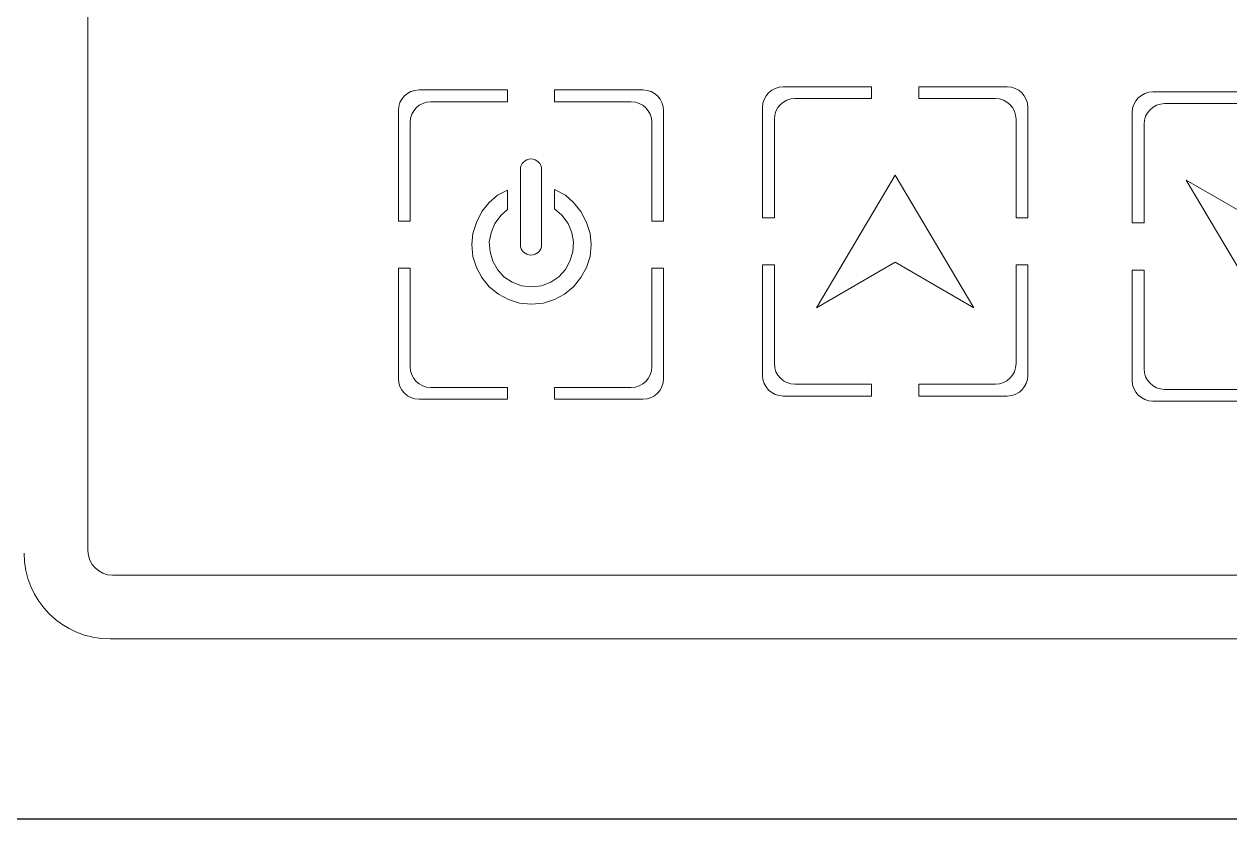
# Model space of a CAD drawing. Header units: millimetres. Extents: x 130143 to 328923, y 19139 to 134795.
# Drawn here: x 230552 to 231289, y 62562 to 63048 of the extents above; entities that cross this region are included whole.
import ezdxf

# ---------------------------------------------------------------- set-up
doc = ezdxf.new("R2010")
doc.units = ezdxf.units.MM
doc.header["$LTSCALE"] = 10
doc.layers.add('新建墙体图', color=255, linetype='Continuous')
doc.layers.add('邦威智能化', color=7, linetype='Continuous', lineweight=18)

# ---------------------------------------------------------------- blocks, each defined once
blk = doc.blocks.new('25')
at = {"color": 7, "linetype": 'Continuous', "lineweight": 15}
for p, q in [((-12.069, 6.512), (-8.467, 6.512)), ((-8.467, 6.512), (-8.467, 6.031)), ((-6.546, 6.512), (-2.943, 6.512)), ((-6.546, 6.031), (-6.546, 6.512)), ((-26.909, 6.382), (-23.307, 6.382)), ((-23.307, 5.901), (-26.429, 5.901)), ((-23.307, 6.382), (-23.307, 5.901)), ((-21.386, 6.382), (-17.783, 6.382)), ((-21.386, 5.901), (-21.386, 6.382)), ((-18.264, 5.901), (-21.386, 5.901)), ((-8.467, 6.031), (-11.589, 6.031)), ((-3.424, 6.031), (-6.546, 6.031)), ((2.994, 6.304), (6.596, 6.304)), ((-27.75, 1.038), (-27.75, 5.541)), ((-16.943, 5.541), (-16.943, 1.038)), ((-12.91, 1.168), (-12.91, 5.671)), ((-2.103, 5.671), (-2.103, 1.168)), ((2.153, 0.961), (2.153, 5.464)), ((6.596, 5.824), (3.474, 5.824)), ((-27.27, 5.061), (-27.27, 1.038)), ((-17.423, 1.038), (-17.423, 5.061)), ((-12.43, 5.191), (-12.43, 1.168)), ((-2.583, 1.168), (-2.583, 5.191)), ((2.634, 4.983), (2.634, 0.961)), ((-22.776, 0.078), (-22.776, 3.14)), ((-21.917, 3.14), (-21.917, 0.078)), ((-10.713, -2.494), (-7.506, 2.909)), ((-7.506, 2.909), (-4.299, -2.494)), ((4.35, 2.701), (7.557, -2.701)), ((7.557, 0.847), (4.35, 2.701)), ((-24.046, 1.796), (-23.71, 2.095)), ((-23.71, 2.095), (-23.299, 2.3)), ((-23.299, 2.3), (-23.299, 1.502)), ((-21.394, 2.319), (-20.946, 2.095)), ((-21.394, 1.534), (-21.394, 2.319)), ((-20.946, 2.095), (-20.61, 1.796)), ((-24.345, 1.422), (-24.046, 1.796)), ((-23.299, 1.502), (-23.56, 1.273)), ((-21.095, 1.273), (-21.394, 1.534)), ((-20.61, 1.796), (-20.311, 1.422)), ((-27.27, 1.038), (-27.75, 1.038)), ((-24.569, 0.974), (-24.345, 1.422)), ((-23.56, 1.273), (-23.822, 0.937)), ((-20.834, 0.937), (-21.095, 1.273)), ((-20.311, 1.422), (-20.087, 0.974)), ((-16.943, 1.038), (-17.423, 1.038)), ((-12.43, 1.168), (-12.91, 1.168)), ((-2.103, 1.168), (-2.583, 1.168)), ((-24.756, 0.078), (-24.718, 0.526)), ((-24.718, 0.526), (-24.569, 0.974)), ((-23.971, 0.563), (-24.046, 0.19)), ((-23.822, 0.937), (-23.971, 0.563)), ((-20.684, 0.563), (-20.834, 0.937)), ((-20.61, 0.19), (-20.684, 0.563)), ((-20.087, 0.974), (-19.937, 0.526)), ((-19.937, 0.526), (-19.9, 0.078)), ((2.634, 0.961), (2.153, 0.961)), ((-24.718, -0.408), (-24.756, 0.078)), ((-24.046, 0.19), (-24.009, -0.221)), ((-20.647, -0.221), (-20.61, 0.19)), ((-19.9, 0.078), (-19.937, -0.408)), ((-24.569, -0.856), (-24.718, -0.408)), ((-24.009, -0.221), (-23.897, -0.595)), ((-20.759, -0.595), (-20.647, -0.221)), ((-19.937, -0.408), (-20.087, -0.856)), ((-27.75, -0.883), (-27.27, -0.883)), ((-27.75, -5.386), (-27.75, -0.883)), ((-27.27, -0.883), (-27.27, -4.906)), ((-24.345, -1.267), (-24.569, -0.856)), ((-23.897, -0.595), (-23.71, -0.931)), ((-23.71, -0.931), (-23.448, -1.23)), ((-21.207, -1.23), (-20.946, -0.931)), ((-20.946, -0.931), (-20.759, -0.595)), ((-20.087, -0.856), (-20.311, -1.267)), ((-17.423, -0.883), (-16.943, -0.883)), ((-17.423, -4.906), (-17.423, -0.883)), ((-16.943, -0.883), (-16.943, -5.386)), ((-12.91, -0.753), (-12.43, -0.753)), ((-12.91, -5.256), (-12.91, -0.753)), ((-12.43, -0.753), (-12.43, -4.776)), ((-7.506, -0.64), (-10.713, -2.494)), ((-4.299, -2.494), (-7.506, -0.64)), ((-2.583, -0.753), (-2.103, -0.753)), ((-2.583, -4.776), (-2.583, -0.753)), ((-2.103, -0.753), (-2.103, -5.256)), ((2.153, -0.961), (2.634, -0.961)), ((2.153, -5.464), (2.153, -0.961)), ((2.634, -0.961), (2.634, -4.983)), ((-24.046, -1.641), (-24.345, -1.267)), ((-23.448, -1.23), (-23.112, -1.454)), ((-23.112, -1.454), (-22.739, -1.603)), ((-21.917, -1.603), (-21.543, -1.454)), ((-21.543, -1.454), (-21.207, -1.23)), ((-20.311, -1.267), (-20.61, -1.641)), ((-23.672, -1.939), (-24.046, -1.641)), ((-23.262, -2.164), (-23.672, -1.939)), ((-22.739, -1.603), (-22.328, -1.641)), ((-22.328, -1.641), (-21.917, -1.603)), ((-20.983, -1.939), (-21.394, -2.164)), ((-20.61, -1.641), (-20.983, -1.939)), ((-22.813, -2.313), (-23.262, -2.164)), ((-22.328, -2.35), (-22.813, -2.313)), ((-21.842, -2.313), (-22.328, -2.35)), ((-21.394, -2.164), (-21.842, -2.313)), ((-26.429, -5.746), (-23.307, -5.746)), ((-23.307, -5.746), (-23.307, -6.227)), ((-21.386, -5.746), (-18.264, -5.746)), ((-21.386, -6.227), (-21.386, -5.746)), ((-11.589, -5.616), (-8.467, -5.616)), ((-8.467, -5.616), (-8.467, -6.096)), ((-6.546, -5.616), (-3.424, -5.616)), ((-6.546, -6.096), (-6.546, -5.616)), ((3.474, -5.824), (6.596, -5.824)), ((-23.307, -6.227), (-26.909, -6.227)), ((-17.783, -6.227), (-21.386, -6.227)), ((-8.467, -6.096), (-12.069, -6.096)), ((-2.943, -6.096), (-6.546, -6.096)), ((6.596, -6.304), (2.994, -6.304))]:
    blk.add_line(p, q, dxfattribs=at)
for centre, radius, start, end in [((-12.069, 5.671), 0.841, 90, 180), ((-12.069, 5.671), 0.841, 90, 180), ((-2.943, 5.671), 0.841, 0, 90), ((-2.943, 5.671), 0.841, 0, 90), ((-26.909, 5.541), 0.841, 90, 180), ((-26.909, 5.541), 0.841, 90, 180), ((-26.429, 5.061), 0.841, 90, 180), ((-26.429, 5.061), 0.841, 90, 180), ((-18.264, 5.061), 0.841, 0, 90), ((-18.264, 5.061), 0.841, 0, 90), ((-17.783, 5.541), 0.841, 0, 90), ((-17.783, 5.541), 0.841, 0, 90), ((-11.589, 5.191), 0.841, 90, 180), ((-11.589, 5.191), 0.841, 90, 180), ((-3.424, 5.191), 0.841, 0, 90), ((-3.424, 5.191), 0.841, 0, 90), ((2.994, 5.464), 0.841, 90, 180), ((2.994, 5.464), 0.841, 90, 180), ((3.474, 4.983), 0.841, 90, 180), ((3.474, 4.983), 0.841, 90, 180), ((-22.346, 3.14), 0.43, 0, 180), ((-22.346, 3.14), 0.43, 0, 180), ((-22.346, 0.078), 0.43, 180, 360), ((-22.346, 0.078), 0.43, 180, 360), ((-26.429, -4.906), 0.841, 180, 270), ((-26.429, -4.906), 0.841, 180, 270), ((-18.264, -4.906), 0.841, 270, 0), ((-18.264, -4.906), 0.841, 270, 0), ((-11.589, -4.776), 0.841, 180, 270), ((-11.589, -4.776), 0.841, 180, 270), ((-3.424, -4.776), 0.841, 270, 360), ((-3.424, -4.776), 0.841, 270, 360), ((-26.909, -5.386), 0.841, 180, 270), ((-26.909, -5.386), 0.841, 180, 270), ((-17.783, -5.386), 0.841, 270, 0), ((-17.783, -5.386), 0.841, 270, 0), ((-12.069, -5.256), 0.841, 180, 270), ((-12.069, -5.256), 0.841, 180, 270), ((-2.943, -5.256), 0.841, 270, 0), ((-2.943, -5.256), 0.841, 270, 0), ((3.474, -4.983), 0.841, 180, 270), ((3.474, -4.983), 0.841, 180, 270), ((2.994, -5.464), 0.841, 180, 270), ((2.994, -5.464), 0.841, 180, 270)]:
    blk.add_arc(centre, radius, start, end, dxfattribs=at)

msp = doc.modelspace()

# ---------------------------------------------------------------- linework, layer by layer
at = {"layer": '新建墙体图'}
msp.add_line((230496.1812, 62562.2839), (232317.51872, 62562.2839), dxfattribs=at)
at = {"layer": '邦威智能化', "color": 7, "linetype": 'Continuous', "lineweight": 15}
for p, q in [((230591.28775, 63908.32013), (230591.28775, 62726.32013)), ((230606.28775, 62711.32013), (231788.28775, 62711.32013))]:
    msp.add_line(p, q, dxfattribs=at)
at = {"layer": '邦威智能化'}
msp.add_line((231789.78775, 62672.32013), (230604.78775, 62672.32013), dxfattribs=at)
msp.add_arc((230604.78775, 62724.82013), 52.5, 180, 270, dxfattribs=at)
at = {"layer": '邦威智能化', "color": 7, "linetype": 'Continuous', "lineweight": 15}
msp.add_arc((230606.28775, 62726.32013), 15, 180, 270, dxfattribs=at)
msp.add_arc((230606.28775, 62726.32013), 15, 180, 270, dxfattribs=at)

# ---------------------------------------------------------------- block references
at = {"layer": '邦威智能化', "xscale": 15, "yscale": 15, "zscale": 15}
msp.add_blockref('25', (231197.28775, 62912.32013), dxfattribs=at)

doc.saveas('drawing.dxf')
